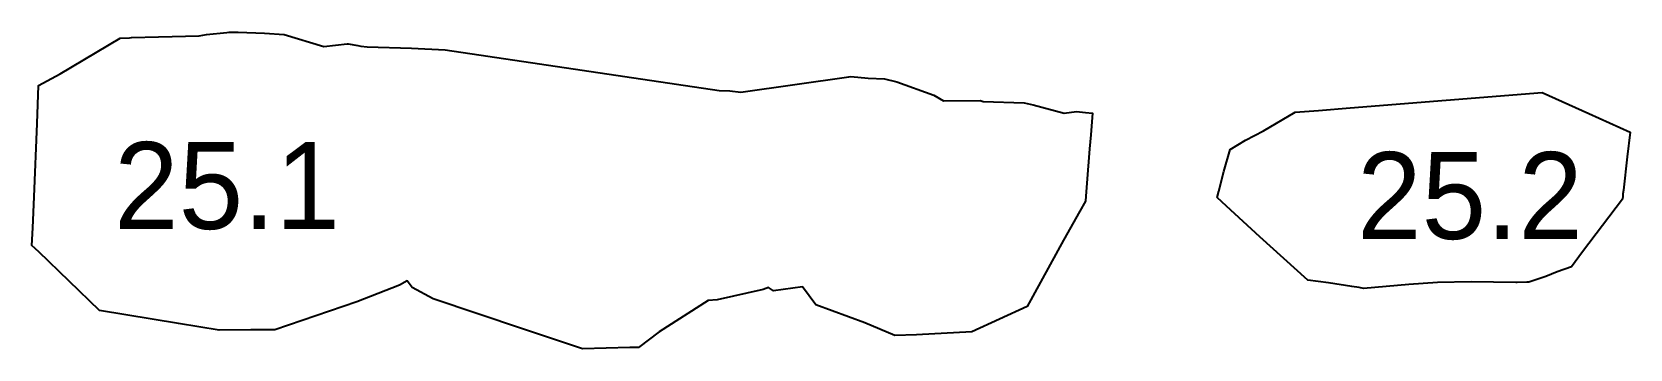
# Model space of a CAD drawing. Extents: x 67 to 159.1, y 18.5 to 36.8.
import ezdxf

# ---------------------------------------------------------------- set-up
doc = ezdxf.new("R2010")
doc.units = 0
doc.layers.get('0').update_dxf_attribs({"color": 255, "linetype": 'CONTINUOUS'})

msp = doc.modelspace()

# ---------------------------------------------------------------- linework, layer by layer
at = {"color": 1}
for points in [[(112.163, 21.0678), (111.413, 22.1055), (109.734, 21.8684), (109.446, 22.0541), (109.141, 21.9439), (106.492, 21.3508), (105.964, 21.3074), (103.14, 19.5181), (101.946, 18.6099), (101.451, 18.6058), (98.7187, 18.5216), (95.2616, 19.6829), (90.1064, 21.4119), (88.9031, 22.0536), (88.6084, 22.4468), (88.1771, 22.2009), (85.7128, 21.2264), (80.9828, 19.6338), (79.6008, 19.631), (77.769, 19.6039), (75.4416, 19.9847), (70.8776, 20.736), (67.3788, 24.1097), (66.985, 24.4721), (67.0352, 25.4891), (67.1143, 27.2838), (67.281, 31.4931), (67.3561, 33.6807), (68.6098, 34.3533), (72.077, 36.4081), (72.6118, 36.4313), (72.7309, 36.4536), (74.2831, 36.4924), (76.6259, 36.5387), (77.0424, 36.6252), (78.2234, 36.7349), (78.3582, 36.7634), (78.4191, 36.7551), (78.47, 36.7643), (78.5507, 36.7633), (78.592, 36.767), (78.8764, 36.7576), (80.3905, 36.7077), (81.5172, 36.6166), (83.8041, 35.925), (85.1572, 36.0879), (85.2213, 36.0787), (85.7633, 35.9859), (85.9348, 35.9536), (86.3063, 35.9095), (88.8735, 35.8422), (90.7952, 35.7456), (106.596, 33.4009), (107.22, 33.377), (107.844, 33.3035), (114.075, 34.1959), (114.187, 34.1982), (115.197, 34.1056), (116.124, 34.064), (116.838, 33.9033), (118.967, 33.1337), (119.525, 32.8002), (121.637, 32.8196), (121.812, 32.7633), (124.187, 32.6821), (124.698, 32.5846), (126.485, 32.1034), (127.196, 32.1836), (127.727, 32.126), (128.121, 32.1002), (128.032, 30.8567), (127.957, 30.0354), (127.795, 28.0715), (127.734, 27.3248), (127.714, 27.0264), (127.39, 26.4624), (126.44, 24.7808), (124.355, 20.9757), (121.174, 19.5054), (121.172, 19.5045), (121.167, 19.5042), (117.982, 19.339), (116.727, 19.292), (114.997, 20.0225)], [(153.18, 22.3636), (153.171, 22.3628), (153.155, 22.3614), (152.606, 22.3395), (152.523, 22.3426), (149.958, 22.387), (148.007, 22.346), (146.364, 22.2256), (143.75, 22.0047), (143.499, 22.0543), (143.063, 22.1144), (141.72, 22.33), (140.529, 22.4762), (137.761, 24.9793), (135.846, 26.7364), (135.303, 27.2388), (135.397, 27.6123), (135.695, 28.7448), (136.058, 30.0093), (136.949, 30.5408), (137.975, 31.0742), (139.813, 32.1463), (141.146, 32.2524), (142.984, 32.3981), (154.051, 33.2759), (156.733, 32.0677), (159.108, 30.9996), (158.945, 29.5876), (158.724, 27.6692), (158.699, 27.4486), (158.69, 27.365), (158.685, 27.3179), (158.666, 27.1518), (156.375, 24.1221), (155.725, 23.2476), (154.898, 22.962), (154.255, 22.6991), (154.015, 22.6171), (153.793, 22.5462), (153.28, 22.3721)]]:
    msp.add_lwpolyline(points, close=True, dxfattribs=at)

# ---------------------------------------------------------------- texts
for s, p in [('25.1', (71.7224, 25.4303)), ('25.2', (143.376, 24.8541))]:
    msp.add_text(s, height=5).set_placement(p)

doc.saveas('drawing.dxf')
